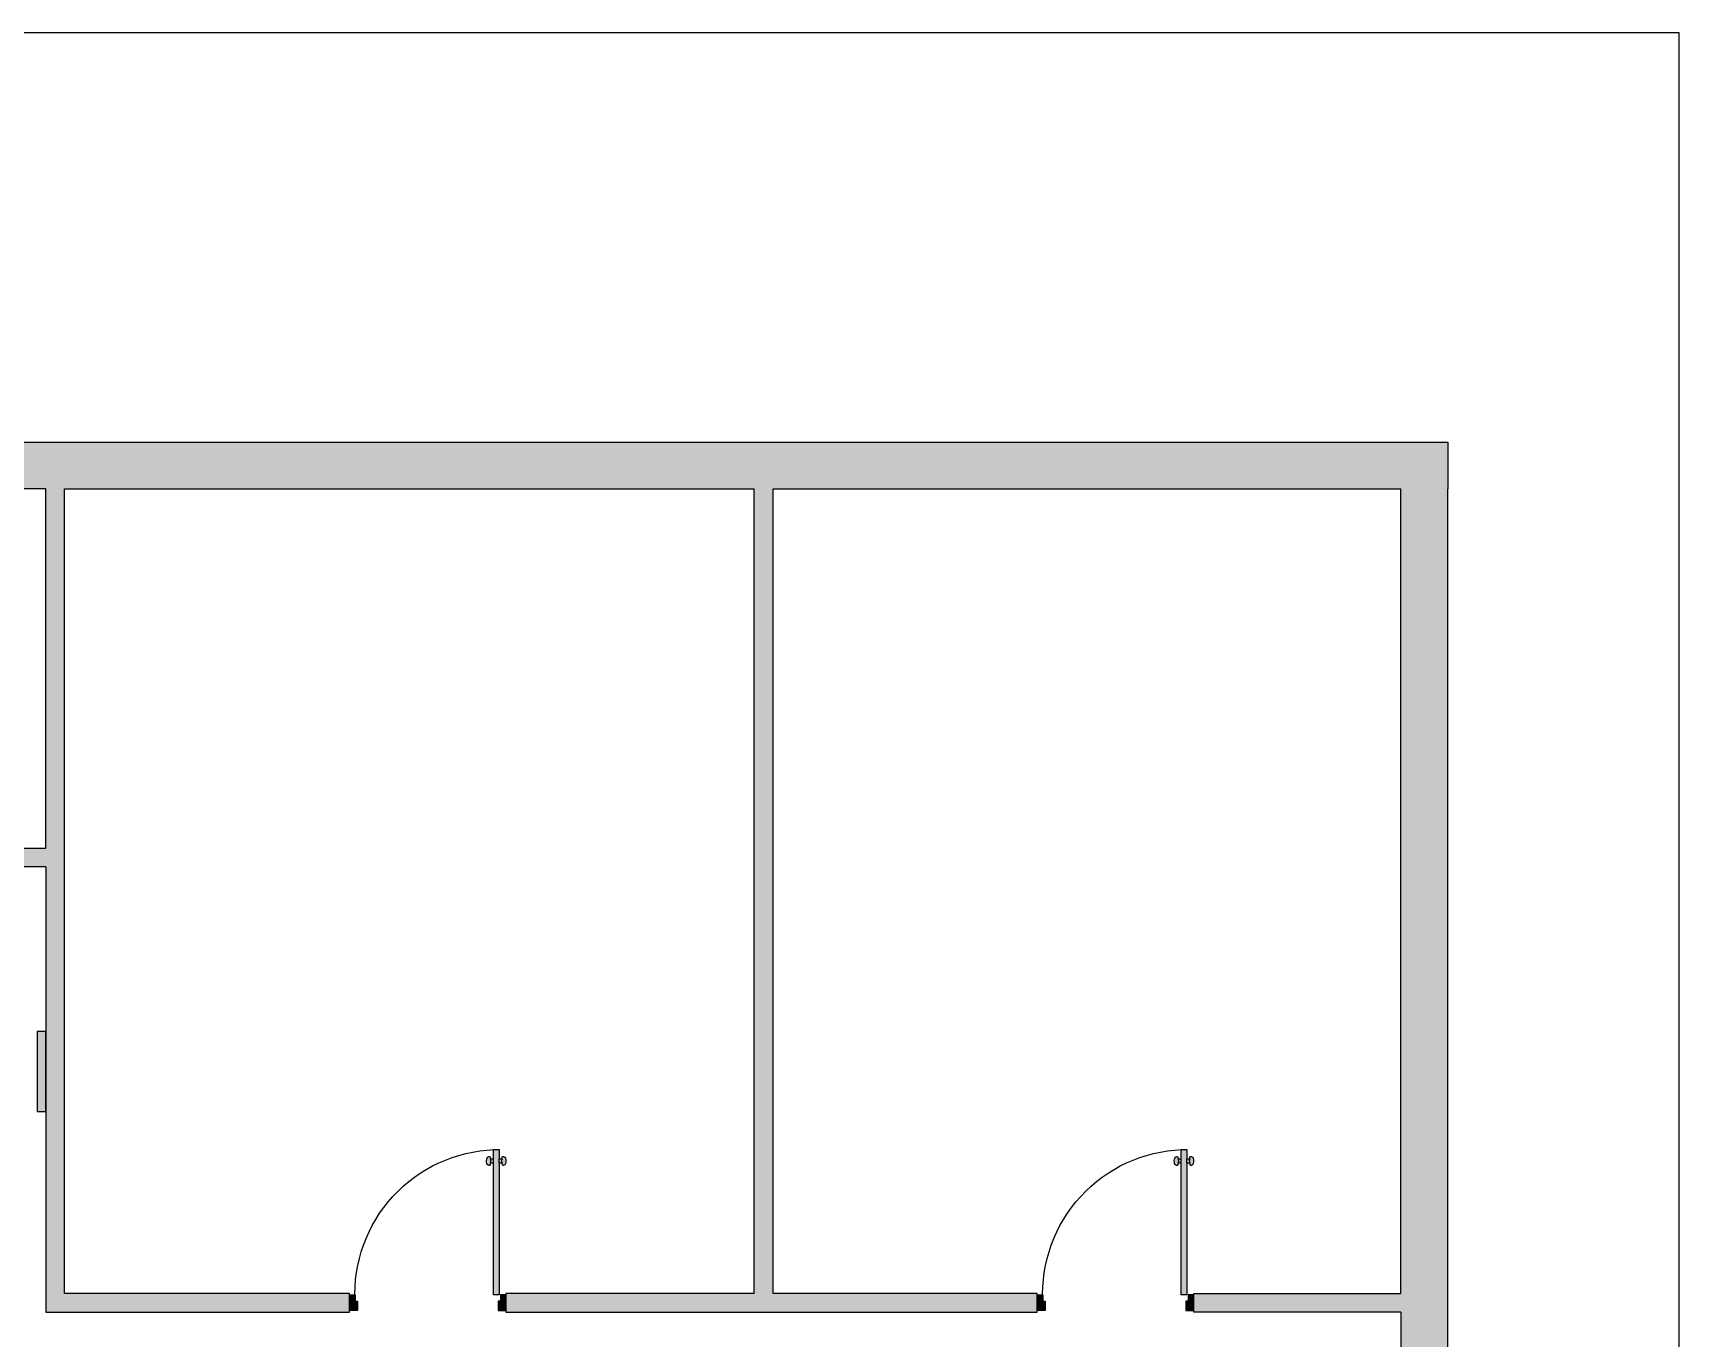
# Model space of a CAD drawing. Header units: metres. Extents: x 5231.1 to 5275.7, y -3151.4 to -3108.9.
# Drawn here: x 5265.14 to 5275.67, y -3128.18 to -3119.83 of the extents above; entities that cross this region are included whole.
import ezdxf

# ---------------------------------------------------------------- set-up
doc = ezdxf.new("R2010")
doc.units = ezdxf.units.M
for name, pattern in [('Page Lines', [0]), ('Style', [0]), ('Style Black Lines', [0]), ('Style Grey Lines', [0]), ('Style_1', [0]), ('Style_2', [0]), ('Style_3', [0])]:
    doc.linetypes.add(name, pattern=pattern)
for name, color, linetype, true_color in [('Annotations', 7, 'Continuous', 0xa86464), ('Building', 7, 'Continuous', 0xfabd88), ('Imported blocks', 7, 'Continuous', 0xc57dd9)]:
    doc.layers.add(name, color=color, linetype=linetype, true_color=true_color)

# ---------------------------------------------------------------- blocks, each defined once
blk = doc.blocks.new('Door EU 90')
at = {"layer": 'Imported blocks', "transparency": 33554483}
h = blk.add_hatch(color=256, dxfattribs=at)
edge = h.paths.add_edge_path(flags=0)
edge.add_spline(control_points=[(-0.499, 0.908), (-0.5, 0.896), (-0.496, 0.885), (-0.49, 0.88)], knot_values=[0, 0, 0, 0, 1, 1, 1, 1], degree=3, periodic=0)
edge.add_spline(control_points=[(-0.49, 0.88), (-0.484, 0.875), (-0.477, 0.878), (-0.475, 0.893)], knot_values=[0, 0, 0, 0, 1, 1, 1, 1], degree=3, periodic=0)
edge.add_line((-0.475, 0.893), (-0.456, 0.893))
edge.add_line((-0.456, 0.893), (-0.456, 0.05))
edge.add_line((-0.456, 0.05), (-0.42, 0.05))
edge.add_line((-0.42, 0.05), (-0.42, 0.893))
edge.add_line((-0.42, 0.893), (-0.401, 0.893))
edge.add_spline(control_points=[(-0.401, 0.893), (-0.399, 0.878), (-0.392, 0.875), (-0.386, 0.88)], knot_values=[0, 0, 0, 0, 1, 1, 1, 1], degree=3, periodic=0)
edge.add_spline(control_points=[(-0.386, 0.88), (-0.379, 0.885), (-0.376, 0.896), (-0.376, 0.908)], knot_values=[0, 0, 0, 0, 1, 1, 1, 1], degree=3, periodic=0)
edge.add_spline(control_points=[(-0.376, 0.908), (-0.376, 0.908), (-0.376, 0.909), (-0.376, 0.909)], knot_values=[0, 0, 0, 0, 1, 1, 1, 1], degree=3, periodic=0)
edge.add_spline(control_points=[(-0.376, 0.909), (-0.376, 0.91), (-0.376, 0.91), (-0.376, 0.911)], knot_values=[0, 0, 0, 0, 1, 1, 1, 1], degree=3, periodic=0)
edge.add_spline(control_points=[(-0.376, 0.911), (-0.377, 0.922), (-0.381, 0.931), (-0.387, 0.934)], knot_values=[0, 0, 0, 0, 1, 1, 1, 1], degree=3, periodic=0)
edge.add_spline(control_points=[(-0.387, 0.934), (-0.393, 0.938), (-0.4, 0.936), (-0.402, 0.921)], knot_values=[0, 0, 0, 0, 1, 1, 1, 1], degree=3, periodic=0)
edge.add_line((-0.402, 0.921), (-0.42, 0.921))
edge.add_line((-0.42, 0.921), (-0.42, 0.98))
edge.add_line((-0.42, 0.98), (-0.456, 0.98))
edge.add_line((-0.456, 0.98), (-0.456, 0.921))
edge.add_line((-0.456, 0.921), (-0.474, 0.921))
edge.add_spline(control_points=[(-0.474, 0.921), (-0.475, 0.936), (-0.482, 0.938), (-0.489, 0.934)], knot_values=[0, 0, 0, 0, 1, 1, 1, 1], degree=3, periodic=0)
edge.add_spline(control_points=[(-0.489, 0.934), (-0.495, 0.931), (-0.499, 0.92), (-0.499, 0.908)], knot_values=[0, 0, 0, 0, 1, 1, 1, 1], degree=3, periodic=0)
for points in [[(-0.5, -0.05), (-0.5, 0.05), (-0.465, 0.05), (-0.465, 0.01), (-0.45, 0.01), (-0.45, -0.05), (-0.5, -0.05)], [(0.5, -0.05), (0.5, 0.05), (0.465, 0.05), (0.465, 0.01), (0.45, 0.01), (0.45, -0.05), (0.5, -0.05)]]:
    blk.add_hatch(color=256, dxfattribs=at).paths.add_polyline_path(points, flags=0)
at = {"layer": 'Imported blocks', "linetype": 'Style'}
for points in [[(-0.402, 0.921), (-0.42, 0.921), (-0.42, 0.98), (-0.456, 0.98), (-0.456, 0.921), (-0.474, 0.921)], [(-0.475, 0.893), (-0.456, 0.893), (-0.456, 0.05), (-0.42, 0.05), (-0.42, 0.893), (-0.401, 0.893)]]:
    blk.add_lwpolyline(points, dxfattribs=at)
at = {"layer": 'Imported blocks', "linetype": 'Style Grey Lines'}
blk.add_lwpolyline([(0.465, 0.01, 0.416941), (-0.425, 0.98)], format="xyb", dxfattribs=at)
at = {"layer": 'Imported blocks', "linetype": 'Style Black Lines'}
for points in [[(-0.456, 0.893), (-0.456, 0.921)], [(-0.42, 0.893), (-0.42, 0.921)]]:
    blk.add_lwpolyline(points, dxfattribs=at)
at = {"layer": 'Imported blocks', "linetype": 'Style'}
for points in [[(-0.5, -0.05), (-0.5, 0.05), (-0.465, 0.05), (-0.465, 0.01), (-0.45, 0.01), (-0.45, -0.05), (-0.5, -0.05)], [(0.5, -0.05), (0.5, 0.05), (0.465, 0.05), (0.465, 0.01), (0.45, 0.01), (0.45, -0.05), (0.5, -0.05)]]:
    blk.add_lwpolyline(points, close=True, dxfattribs=at)
at = {"layer": 'Imported blocks', "extrusion": (0, 0, -1)}
for centre, major_axis, start_param, end_param in [((-0.5, 0.907), (0, 0.0315), 1.099299, 2.042656), ((-0.371, 0.908), (0, 0.037), 4.276707, 5.07084)]:
    blk.add_ellipse(centre, major_axis=major_axis, ratio=0.894003, start_param=start_param, end_param=end_param, dxfattribs=at)
at = {"layer": 'Imported blocks'}
for points in [[(-0.499, 0.908), (-0.5, 0.896), (-0.496, 0.885), (-0.49, 0.88)], [(-0.489, 0.934), (-0.495, 0.931), (-0.499, 0.92), (-0.499, 0.908)], [(-0.49, 0.88), (-0.484, 0.875), (-0.477, 0.878), (-0.475, 0.893)], [(-0.474, 0.921), (-0.475, 0.936), (-0.482, 0.938), (-0.489, 0.934)], [(-0.387, 0.934), (-0.393, 0.938), (-0.4, 0.936), (-0.402, 0.921)], [(-0.401, 0.893), (-0.399, 0.878), (-0.392, 0.875), (-0.386, 0.88)], [(-0.376, 0.911), (-0.377, 0.922), (-0.381, 0.931), (-0.387, 0.934)], [(-0.386, 0.88), (-0.379, 0.885), (-0.376, 0.896), (-0.376, 0.908)], [(-0.376, 0.909), (-0.376, 0.91), (-0.376, 0.91), (-0.376, 0.911)], [(-0.376, 0.908), (-0.376, 0.908), (-0.376, 0.909), (-0.376, 0.909)]]:
    blk.add_open_spline(points, degree=3, dxfattribs=at)
blk = doc.blocks.new('Title block grey  horizontal')
at = {"layer": 'Imported blocks', "linetype": 'Page Lines'}
blk.add_lwpolyline([(-21, -14.835), (21, -14.835), (21, 14.835), (-21, 14.835), (-21, -14.835)], close=True, dxfattribs=at)

msp = doc.modelspace()

# ---------------------------------------------------------------- hatches: boundary and pattern name
at = {"layer": 'Annotations', "transparency": 33554483}
msp.add_hatch(color=256, dxfattribs=at).paths.add_polyline_path([(5265.166, -3126.726), (5265.221, -3126.726), (5265.221, -3126.214), (5265.166, -3126.214), (5265.166, -3126.726)], flags=0)
at = {"layer": 'Building', "transparency": 33554483}
h = msp.add_hatch(color=256, dxfattribs=at)
h.paths.add_polyline_path([(5232.795, -3122.444), (5232.795, -3122.744), (5233.095, -3122.744), (5238.079, -3122.744), (5238.199, -3122.744), (5241.784, -3122.744), (5241.904, -3122.744), (5254.118, -3122.744), (5254.238, -3122.744), (5258.199, -3122.744), (5258.319, -3122.744), (5260.842, -3122.744), (5260.842, -3122.444), (5232.795, -3122.444)], flags=0)
h.paths.add_polyline_path([(5262.742, -3122.744), (5262.742, -3122.444), (5274.186, -3122.444), (5274.186, -3122.744), (5273.886, -3122.744), (5269.871, -3122.744), (5269.751, -3122.744), (5265.341, -3122.744), (5265.221, -3122.744), (5262.742, -3122.744)], flags=0)
h = msp.add_hatch(color=256, dxfattribs=at)
h.paths.add_polyline_path([(5265.221, -3128.01), (5265.221, -3125.162), (5265.341, -3125.162), (5265.341, -3127.89), (5265.341, -3128.01), (5265.221, -3128.01)], flags=0)
h.paths.add_polyline_path([(5265.221, -3125.042), (5265.221, -3122.744), (5265.341, -3122.744), (5265.341, -3125.042), (5265.221, -3125.042)], flags=0)
msp.add_hatch(color=256, dxfattribs=at).paths.add_polyline_path([(5269.751, -3127.89), (5269.751, -3122.744), (5269.871, -3122.744), (5269.871, -3127.89), (5269.751, -3127.89)], flags=0)
h = msp.add_hatch(color=256, dxfattribs=at)
h.paths.add_polyline_path([(5273.886, -3136.028), (5273.886, -3135.728), (5273.886, -3129.423), (5274.186, -3129.423), (5274.186, -3136.028), (5273.886, -3136.028)], flags=0)
h.paths.add_polyline_path([(5273.886, -3128.423), (5273.886, -3128.01), (5273.886, -3127.89), (5273.886, -3122.744), (5274.186, -3122.744), (5274.186, -3128.423), (5273.886, -3128.423)], flags=0)
h = msp.add_hatch(color=256, dxfattribs=at)
h.paths.add_polyline_path([(5258.199, -3125.162), (5258.199, -3125.042), (5258.319, -3125.042), (5260.842, -3125.042), (5260.842, -3125.162), (5258.319, -3125.162), (5258.199, -3125.162)], flags=0)
h.paths.add_polyline_path([(5262.742, -3125.162), (5262.742, -3125.042), (5265.221, -3125.042), (5265.341, -3125.042), (5265.341, -3125.162), (5265.221, -3125.162), (5262.742, -3125.162)], flags=0)
h = msp.add_hatch(color=256, dxfattribs=at)
h.paths.add_polyline_path([(5265.341, -3128.01), (5265.341, -3127.89), (5267.163, -3127.89), (5267.163, -3128.01), (5265.341, -3128.01)], flags=0)
h.paths.add_polyline_path([(5268.163, -3128.01), (5268.163, -3127.89), (5269.751, -3127.89), (5269.871, -3127.89), (5271.561, -3127.89), (5271.561, -3128.01), (5268.163, -3128.01)], flags=0)
h.paths.add_polyline_path([(5272.561, -3128.01), (5272.561, -3127.89), (5273.886, -3127.89), (5273.886, -3128.01), (5272.561, -3128.01)], flags=0)

# ---------------------------------------------------------------- linework, layer by layer
at = {"layer": 'Annotations', "linetype": 'Style_1'}
msp.add_lwpolyline([(5265.166, -3126.726), (5265.221, -3126.726), (5265.221, -3126.214), (5265.166, -3126.214), (5265.166, -3126.726)], close=True, dxfattribs=at)
at = {"layer": 'Building', "linetype": 'Style_3'}
for points in [[(5265.221, -3122.744), (5262.742, -3122.744), (5262.742, -3122.444), (5274.186, -3122.444), (5274.186, -3122.744)], [(5265.341, -3122.744), (5269.751, -3122.744)], [(5269.871, -3122.744), (5273.886, -3122.744)], [(5273.886, -3128.01), (5273.886, -3128.423), (5274.186, -3128.423), (5274.186, -3122.744)], [(5273.886, -3127.89), (5273.886, -3122.744)]]:
    msp.add_lwpolyline(points, dxfattribs=at)
at = {"layer": 'Building', "linetype": 'Style_2'}
for points in [[(5265.221, -3125.042), (5265.221, -3122.744)], [(5265.341, -3125.042), (5265.341, -3122.744)], [(5269.751, -3127.89), (5269.751, -3122.744)], [(5269.871, -3127.89), (5269.871, -3122.744)], [(5265.221, -3125.162), (5262.742, -3125.162), (5262.742, -3125.042), (5265.221, -3125.042)], [(5265.341, -3125.162), (5265.341, -3125.042)], [(5265.221, -3125.162), (5265.221, -3128.01), (5265.341, -3128.01)], [(5265.341, -3127.89), (5265.341, -3125.162)], [(5265.341, -3128.01), (5267.163, -3128.01), (5267.163, -3127.89), (5265.341, -3127.89)], [(5269.751, -3127.89), (5268.163, -3127.89), (5268.163, -3128.01), (5271.561, -3128.01), (5271.561, -3127.89), (5269.871, -3127.89)], [(5273.886, -3128.01), (5272.561, -3128.01), (5272.561, -3127.89), (5273.886, -3127.89)]]:
    msp.add_lwpolyline(points, dxfattribs=at)

# ---------------------------------------------------------------- block references
at = {"layer": 'Building', "xscale": -1}
for p in [(5267.663, -3127.95), (5272.061, -3127.95)]:
    msp.add_blockref('Door EU 90', p, dxfattribs=at)
at = {"layer": 'Imported blocks', "xscale": 1.060714285714218, "yscale": 1.062549277919129}
msp.add_blockref('Title block grey  horizontal', (5253.39, -3135.59), dxfattribs=at)

doc.saveas('drawing.dxf')
